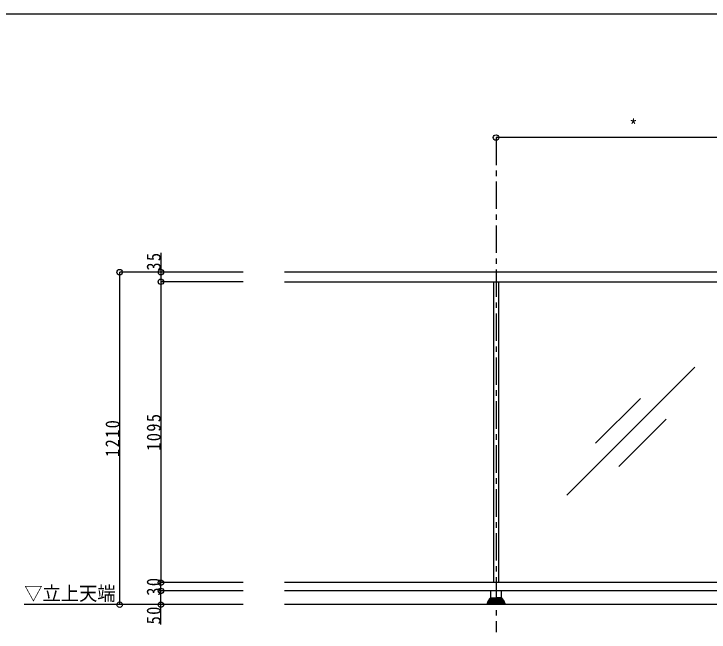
# Model space of a CAD drawing. Units: millimetres, scale not verified, with parts at other scales. Extents: x -1050 to 1050, y -742 to 742.
# Drawn here: x -336 to 296, y 120 to 682 of the extents above; entities that cross this region are included whole.
import ezdxf
from ezdxf.enums import TextEntityAlignment as Align

# ---------------------------------------------------------------- set-up
doc = ezdxf.new("R2010")
doc.units = ezdxf.units.MM
doc.header["$LTSCALE"] = 5
doc.linetypes.add('CHAIN1', pattern=[8, 5, -1, 1, -1])
doc.layers.add('1-5_図枠1_1', color=7, linetype='Continuous')
doc.layers.add('1-6_姿図', color=7, linetype='Continuous')
doc.styles.add('ＭＳ ゴシック', font='')
doc.styles.get('ＭＳ ゴシック').set_extended_font_data('MS Gothic')

# ---------------------------------------------------------------- blocks, each defined once
blk = doc.blocks.new('dimension_origin')
at = {"color": 0, "linetype": 'Continuous', "lineweight": -2}
blk.add_circle((0, 0), 1.25, dxfattribs=at)

msp = doc.modelspace()

# ---------------------------------------------------------------- linework, layer by layer
at = {"layer": '1-5_図枠1_1'}
msp.add_line((-990, 682.5), (703.535, 682.5), dxfattribs=at)
at = {"layer": '1-6_姿図', "linetype": 'CHAIN1'}
msp.add_line((102.5, 570), (102.5, 120), dxfattribs=at)
at = {"layer": '1-6_姿図'}
for p, q in [((352.5, 570), (102.5, 570)), ((-202.5, 465.15), (-202.5, 438.75)), ((-127.5, 447.5), (-240, 447.5)), ((-240, 145), (-240, 447.5)), ((872.5, 447.5), (-90, 447.5)), ((-127.5, 438.75), (-202.5, 438.75)), ((-202.5, 438.75), (-202.5, 165)), ((-90, 438.75), (872.5, 438.75)), ((100.25, 438.75), (100.25, 165)), ((104.75, 438.75), (104.75, 165)), ((166.923, 244.536), (283.527, 361.14)), ((193.155, 291.982), (233.821, 332.647)), ((214.369, 270.769), (257.294, 313.694)), ((-127.5, 165), (-202.5, 165)), ((-202.5, 157.5), (-202.5, 165)), ((868.75, 165), (-90, 165)), ((-127.5, 157.5), (-202.5, 157.5)), ((-202.5, 127.049), (-202.5, 157.5)), ((868.75, 157.5), (-90, 157.5)), ((97.75, 151.25), (97.75, 157.5)), ((107.25, 157.5), (107.25, 151.25)), ((94.441, 146.311), (94.441, 145.8)), ((94.441, 145.8), (102.5, 145.8)), ((94.687, 147.014), (94.687, 146.599)), ((94.687, 146.6), (102.5, 146.6)), ((95.005, 147.76), (95.005, 147.407)), ((95.005, 147.407), (102.5, 147.407)), ((95.408, 148.524), (95.408, 148.2)), ((95.408, 148.2), (102.5, 148.2)), ((95.86, 149.001), (102.5, 149.001)), ((95.924, 149.302), (95.924, 149.001)), ((96.382, 149.8), (102.5, 149.8)), ((96.573, 150.1), (96.573, 149.8)), ((97.027, 150.6), (102.5, 150.6)), ((97.25, 150.75), (97.25, 150.6)), ((97.75, 151.25), (102.5, 151.25)), ((107.25, 151.25), (102.5, 151.25)), ((107.973, 150.6), (102.5, 150.6)), ((108.618, 149.8), (102.5, 149.8)), ((109.14, 149.001), (102.5, 149.001)), ((109.592, 148.2), (102.5, 148.2)), ((109.995, 147.407), (102.5, 147.407)), ((110.313, 146.6), (102.5, 146.6)), ((110.559, 145.8), (102.5, 145.8)), ((107.75, 150.75), (107.75, 150.6)), ((108.427, 150.1), (108.427, 149.8)), ((109.076, 149.302), (109.076, 149.001)), ((109.592, 148.524), (109.592, 148.2)), ((109.995, 147.76), (109.995, 147.407)), ((110.313, 147.014), (110.313, 146.599)), ((110.559, 146.311), (110.559, 145.8)), ((-127.5, 145), (-326.963, 145)), ((877.5, 145), (-90, 145)), ((94.25, 145.482), (94.25, 145)), ((110.75, 145.482), (110.75, 145))]:
    msp.add_line(p, q, dxfattribs=at)
for centre, radius, start, end in [((94.614, 145.48), 0.364, 118.33625, 179.71056), ((94.744, 146.303), 0.303, 100.92102, 178.46143), ((95.056, 147.04), 0.37, 97.87545, 184.11221), ((95.42, 147.785), 0.415, 91.62275, 183.49063), ((95.873, 148.536), 0.466, 91.64474, 181.439), ((96.412, 149.312), 0.488, 86.57068, 181.25523), ((97.084, 150.089), 0.512, 86.56134, 178.79631), ((97.75, 150.75), 0.5, 90, 180), ((107.25, 150.75), 0.5, 0, 90), ((107.916, 150.089), 0.512, 1.20369, 93.43866), ((108.588, 149.312), 0.488, 358.74477, 93.42932), ((109.127, 148.536), 0.466, 358.561, 88.35526), ((109.58, 147.785), 0.415, 356.50937, 88.37725), ((109.944, 147.04), 0.37, 355.88779, 82.12455), ((110.256, 146.303), 0.303, 1.53857, 79.07898), ((110.386, 145.48), 0.364, 0.28944, 61.66375)]:
    msp.add_arc(centre, radius, start, end, dxfattribs=at)

# ---------------------------------------------------------------- block references
at = {"layer": '1-6_姿図', "xscale": 2, "yscale": 2}
for p, rotation in [((102.5, 570), 180), ((-240, 447.5), 90), ((-202.5, 447.5), 90), ((-202.5, 438.75), 270), ((-202.5, 438.75), 90), ((-202.5, 165), 90), ((-202.5, 165), 270), ((-202.5, 157.5), 90), ((-202.5, 157.5), 270), ((-240, 145), 270), ((-202.5, 145), 270)]:
    msp.add_blockref('dimension_origin', p, dxfattribs=dict(at, rotation=rotation))

# ---------------------------------------------------------------- texts
at = {"layer": '1-6_姿図', "style": 'ＭＳ ゴシック'}
for s, width, p in [('*', 0.85, (223.75, 570)), ('▽立上天端', 0.95, (-326.851, 145))]:
    msp.add_text(s, height=12.83, dxfattribs=dict(at, width=width)).set_placement(p, align=Align.BOTTOM_LEFT)
at = {"layer": '1-6_姿図', "char_height": 12.83, "attachment_point": 7, "rotation": 90, "style": 'ＭＳ ゴシック'}
for s, insert in [('\\T1.17;\\W0.85;35', (-202.5, 448.9)), ('\\T1.17;\\W0.85;1095', (-202.5, 285)), ('\\T1.17;\\W0.85;1210', (-240, 279.375)), ('\\T1.17;\\W0.85;30', (-202.5, 153.125)), ('\\T1.17;\\W0.85;50', (-202.5, 127.049))]:
    msp.add_mtext(s, dxfattribs=dict(at, insert=insert))

doc.saveas('drawing.dxf')
